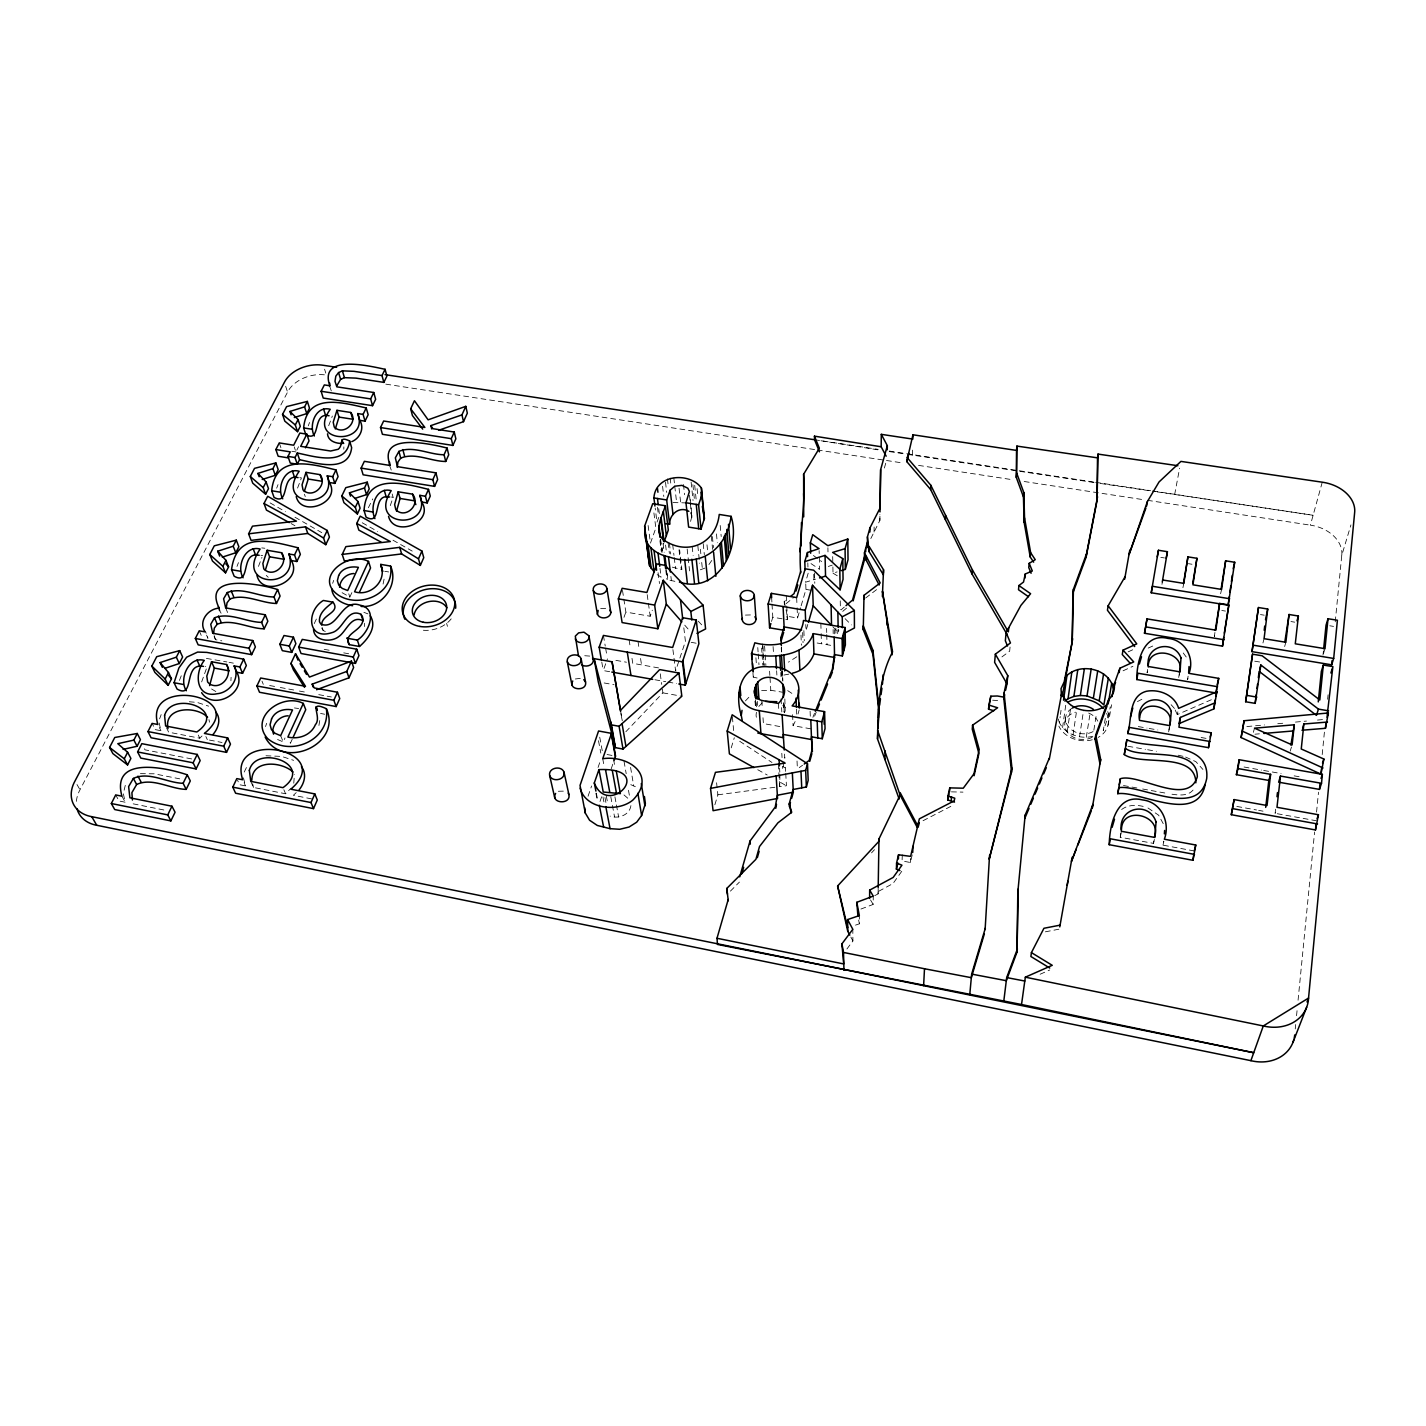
<?xml version="1.0" encoding="UTF-8"?>
<svg xmlns="http://www.w3.org/2000/svg" width="1426" height="1426" viewBox="0 0 1426 1426"><rect width="100%" height="100%" fill="white"/><g stroke="black" fill="none" stroke-linecap="round" stroke-linejoin="round"><path stroke-width="0.75" stroke-dasharray="5 3.75" d="M874.085 532.023L874.12 525.927M860.947 909.039L873.193 904.423L873.265 896.116M870.823 538.547L879.86 520.454L879.913 514.34M874.708 895.706L878.095 893.87L878.184 885.51M878.095 893.87L878.166 889.485M879.86 520.454L879.931 516.176M661.931 552.593L663.75 543.342M343.809 449.208L343.862 446.873M912.355 455.108L912.587 447.104M364.486 626.549L364.575 623.251M902.284 854.762L902.088 860.93L910.412 862.516L912.266 854.495M910.412 862.516L910.554 858.416M384.075 579.17L382.471 587.049M784.835 698.918L785.191 710.79L784.068 713.713M230.923 680.755L231.083 677.314M690.576 521.399L691.984 515.873L690.255 499.617M319.745 720.558L318.319 729.167M1010.054 647.065L1009.661 651.183L1001.302 657.386M1295.254 1028.948L1295.681 1024.528M1296.555 1015.686L1297.214 1009.038M1298.07 1000.196L1314.594 832.018M1316.554 812.107L1318.497 792.196M1322.205 754.568L1324.594 730.237M1327.642 699.257L1328.069 694.818M1335.235 621.807L1341.759 555.427L1350.939 524.911M1323.007 655.069L1323.453 650.809M1275.593 809.184L1275.129 813.337L1276.377 809.308M1092.851 736.297C1080.338 739.452 1065.4 734.479 1059.34 722.608L1060.195 716.476M1060.463 714.426L1061.033 710.326M756.422 712.305L756.208 713.891A10.588 8.699 -3.7 0 0 756.315 716.904L757.669 719.72M1062.584 727.581L1066.309 701.022M1064.919 722.483L1065.721 716.743M1214.934 632.467L1214.364 636.566L1215.362 632.306M1067.236 731.788L1071.069 705.264M837.579 633.607L838.167 629.65L841.055 632.734M1073.029 734.943L1076.969 708.437M1194.257 850.948L1162.992 845.155L1163.58 841.233M1188.108 676.174L1187.591 679.667L1188.518 675.461M1120.854 833.426L1120.248 837.24L1153.509 843.39L1154.454 837.098M1179.462 672.537L1178.607 678.152L1179.516 673.945M1079.518 736.814L1083.582 710.326M1168.91 729.969L1169.766 724.337M1086.291 737.278L1090.159 712.822M1093.849 730.165L1096.505 713.856M1147.663 669.436L1147.11 672.822L1148.34 666.512M1105.328 718.347L1103.243 730.611L1108.84 715.086L1110.248 706.868M1108.02 725.246L1111.567 704.747M785.744 773.409L786.439 785.744L779.683 786.635L779.951 774.158M784.104 761.965L782.749 769.541L782.571 766.279L787.633 769.612M1157.252 491.881L1174.668 494.465L1179.623 468.209M1161.958 584.339L1162.778 580.008M1120.248 837.24L1121.406 831.287M1182.92 587.69L1183.812 583.377M293.774 783.195L294.433 774.389M1168.625 731.859L1169.516 727.723M1211.351 699.738L1177.27 714.586L1178.179 710.415M1153.509 843.39L1154.383 839.433M1220.603 593.733L1221.601 589.419M1162.992 845.155L1163.901 841.197M630.916 805.619C629.722 815.012 618.331 819.184 610.15 816.118M201.654 681.913L207.109 666.744L205.38 666.423M1262.937 642.966L1264.078 638.688M1341.759 555.427A33.974 24.937 11.7 0 0 1310.387 525.16L1322.258 482.202M1253.365 732.304L1254.506 728.169M884.387 468.031L886.598 460.063M1284.648 646.531L1285.86 642.27M798.025 713.998L799.148 710.023M808.168 573.216L805.565 582.218L815.547 579.152M807.811 624.428L806.011 630.649L805.779 624.535M314.255 623.59L317.606 616.406M786.047 609.74L787.295 616.282L797.544 618.028L800.539 607.797M801.145 605.765L805.957 589.401L805.637 581.166M772.019 604.196L772.803 617.226L787.473 619.704L786.225 613.162M731.235 747.83L734.301 737.741M757.117 677.992A60.765 48.395 -3.4 0 1 753.267 677.1L753.534 676.227M714.872 804.745L717.884 794.817L716.565 782.553M771.519 621.451L772.803 617.226M1290.209 751.11L1291.475 746.992M1323.506 653.465L1324.986 648.67M244.238 772.036L247.607 765.12M390.278 505.606L393.13 497.317L392.168 493.984M600.007 801.501L601.968 795.815M611.166 768.953L613.269 762.803M368.371 507.763L372.756 498.904M623.839 599.098L625.854 612.075L650.203 616.246L652.324 610.185M588.047 796.243L591.612 785.976M598.047 767.473L600.899 759.256M332.65 583.323L333.684 580.4M265.521 726.547L266.68 723.303M623.982 617.333L625.854 612.075M650.47 543.11L655.853 528.03L653.857 512.558M609.668 671.699L603.269 670.559L607.458 658.865M658.741 517.388L656.994 522.255L655.194 508.066M125.292 785.352L123.313 793.551L125.238 802.232L119.053 800.984L115.702 794.942M159.587 718.864L161.174 714.604M308.266 425.857L309.549 422.47M328.675 425.714L332.347 416.036M297.571 488.066L301.439 477.906L299.799 477.657M276.662 488.173L278.034 484.626M258.48 566.389L261.938 557.406M237.001 566.425L238.445 562.646M179.426 680.434L181.833 674.302M812.891 717.331L814.513 713.321M814.62 716.137L816.242 712.109M292.205 739.328L290.405 743.285L289.139 740.183M277.553 739.488L283.204 741.894L285.022 737.955M342.097 592.681L349.833 597.048L352.507 591.255M810.77 728.829L793.106 725.656L795.958 719.88M296.804 450.188L298.551 446.712M76.398 801.359A35.65 27.023 -26.1 0 1 80.016 789.772L287.571 392.114A30.017 20.909 -14.4 0 1 326.376 375.091M708.918 564.553L713.428 558.101M901.749 871.322L893.033 883.532L878.113 891.589M745.388 700.932L750.896 695.157M846.919 948.985L852.908 940.946L852.819 929.306M871.536 852.873L874.495 849.682M625.854 731.734L662.894 692.858L662.02 686.512M250.744 781.359L253.489 787.455L285.592 793.765L290.672 788.525M730.415 891.125L739.417 882.088M166.379 727.545L168.678 732.198L199.765 738.187L204.881 733.142M1193.063 790.075C1187.537 796.671 1177.805 795.066 1170.318 793.979M296.216 792.624L293.382 795.298L315.11 799.576M841.073 609.882L844.352 607.066M842.748 611.38L847.65 607.173M796.813 656.762L788.453 662.145M784.389 605.052L784.211 601.612L787.491 598.956M786.029 603.715L794.229 597.066M865.635 598.029L878.523 588.118M762.215 702.822L757.723 707.635L757.259 701.307M799.273 767.616L802.571 765.245M1137.431 701.592L1145.149 697.546M1121.62 809.505C1128.661 804.157 1138.34 804.745 1146.379 807.276M1148.18 648.081L1155.31 644.873M923.05 820.716L953.923 804.763M1123.064 670.808L1132.921 666.298M1128.144 651.86L1134.009 649.187M1040.124 974.243L1049.696 970.019M700.326 569.812L705.656 567.815M558.332 791.252L565.605 791.091M745.442 615.087L752.34 614.891M575.338 678.99L580.649 678.313M855.493 925.135L859.379 923.816L859.343 915.581M600.667 608.492L607.476 608.296M828.31 566.443L832.249 565.124M832.891 566.942L833.016 573.163L837.115 571.897M788.81 674.141L782.607 675.3L782.856 681.165M1045.365 931.82L1059.375 929.11M761.644 690.647L770.806 690.291L782.518 692.216M140.425 773.641L154.186 773.801L179.676 778.828M717.884 794.817L777.473 786.92M584.731 655.728L589.99 656.103M265.985 755.762L281.706 756.422L293.631 760.343M1246.859 726.565L1264.523 724.943M1277.767 723.713L1284.38 723.107M1295.432 722.091L1306.466 721.075M1317.499 720.059L1324.112 719.453M1254.987 734.194L1259.39 733.82M673.001 502.558L685.478 502.879M992.639 700.202L1001.195 700.79M951.445 791.858L962.978 792.125M189.284 701.77L197.109 702.412L208.606 706.155M261.76 547.923L264.844 548.244M206.378 658.402L226.877 661.949M294.433 707.956L298.622 708.49M1094.081 482.523L906.116 454.145M1100.605 483.485L1155.078 491.56M814.549 439.743L878.238 449.386M889.218 451.044L904.601 453.379M906.793 453.718L1093.475 482.006M1095.685 482.345L1150.586 490.669M1152.778 490.99L1313.114 515.285L1174.668 494.465M889.45 451.596L904.031 453.825M385.804 384.147L815.084 449.618M817.276 449.956L903.139 463.04M918.54 465.393L1013.209 479.831M1024.207 481.507L1145.292 499.973M1147.484 500.312L1310.387 525.16M1160.817 557.37L1164.382 557.94M1188.393 563.68L1191.976 564.25M821.002 440.759L878.986 449.992M291.813 451.258L295.913 451.917M1260.495 614.588L1264.185 615.176M1329.781 625.782L1333.524 626.388M1290.976 621.558L1294.683 622.164M1221.797 610.488L1225.469 611.077M391.455 497.05L393.13 497.317M1254.702 661.183L1260.424 662.127M805.957 589.401L812.196 590.453M672.288 567.138L681.895 569.634L679.632 549.919M667.065 573.252L667.885 579.794L675.407 581.452M817.134 643.001L833.444 645.8M384.753 571.291L388.656 571.951M260.958 555.32L262.634 555.605M691.2 642.342L698.883 643.679M1138.322 726.583L1146.985 728.08M1149.142 728.454L1157.805 729.969M1201.12 737.509L1207.555 738.632M1127.913 746.261L1145.452 749.363M1147.645 749.737L1156.415 751.288M1244.042 767.01L1250.584 768.168M1252.759 768.561L1261.475 770.093M1263.668 770.468L1281.101 773.552M1294.166 775.851L1300.708 777.01M615.889 660.363L626.442 662.217M658.58 667.903L632.77 663.34L631.771 656.94M654.89 679.739L665.764 681.681M667.938 682.056L676.637 683.607M662.894 692.858L681.842 696.245M604.178 682.965L614.036 684.73M1123.492 785.548L1129.873 786.706M1131.994 787.081L1140.515 788.614M1142.636 789.006L1166.058 793.212M1236.823 806.439L1256.484 809.968M1258.659 810.36L1263.026 811.162M1277.304 813.729L1316.376 820.77M779.772 726.529L763.409 723.57L762.963 717.278M324.201 649.329L330.707 650.506M343.737 652.858L350.243 654.035M214.114 636.477L215.486 639.668L221.796 640.827M229.033 662.341L233.365 663.143M269.657 685.532L278.159 687.1M280.28 687.492L286.662 688.687M288.783 689.079L297.285 690.647M299.407 691.057L305.77 692.234M318.764 694.64L325.057 695.817M327.16 696.209L331.349 696.975M607.066 754.514L615.569 756.101M320.565 713.463L324.647 714.23M159.177 723L160.942 730.718L155.22 729.613L152.119 723.41M209.426 740.058L222.046 742.483M191.672 758.935L144.989 749.826L143.402 746.743M243.454 777.847L245.504 785.886L239.604 784.728L237.5 780.147M133.188 803.836L166.699 810.556M1178.108 755.21L1183.954 756.511M1185.594 757.063L1195.826 761.627L1202.92 769.434M215.861 691.557L210.46 688.295M363.897 612.342L367.944 613.875M630.791 784.656L635.978 786.974M321.777 628.242L323.239 630.595L326.251 631.843M1147.966 807.972L1158.643 815.209L1163.794 824.709M787.687 690.612L794.318 694.997M291.154 523.609L294.95 525.695M757.759 769.719L767.206 774.995M780.45 782.393L786.439 785.744M362.24 522.754L377.623 531.488M393.006 540.204L412.221 551.113M270.102 502.897L285.414 511.702M294.986 517.228L321.777 532.664M833.016 573.163L838.042 576.247M657.19 574.625L661.129 577.191L660.006 568.457M739.684 741.27L771.983 762.482M623.982 794.942L629.276 799.505M811.002 563.609L819.647 569.366L819.13 550.703M813.408 555.48L821.697 561.577M266.27 575.409L268.231 577.298M845.119 618.688L851.34 624.891M698.259 621.183L702.661 625.854M832.855 626.78L838.221 632.52L838.167 629.65M1171.12 704.711L1174.489 708.49M684.747 625.176L689.115 630.185M1183.241 653.001L1186.236 657.012M690.416 512.647L691.984 515.873M784.229 712.697L783.801 703.909L785.316 707.759M782.785 705.478L783.997 707.243L783.801 703.909M870.52 899.949L873.193 904.423M76.986 784.532L80.016 789.772M219.586 610.524L221.101 613.233M121.923 796.189L125.238 802.232M850.859 937.078L852.908 940.946M159.391 727.616L160.942 730.718M198.303 735.085L199.765 738.187M205.861 736.547L207.323 739.648M1175.184 710.005L1177.27 714.586M244.113 782.838L245.504 785.886M199.23 630.827L201.333 635.622M206.538 635.105L207.929 638.295L205.487 631.379M283.845 789.701L285.592 793.765M225.664 607.904L227.679 612.734M280.637 735.691L283.204 741.894M261.992 681.182L263.293 684.337M304.38 494.216L305.271 496.551M389.548 465.375L391.401 470.473M322.08 627.387L323.239 630.595M329.656 386.196L331.313 390.956M279.282 442.916L280.993 447.942M294.237 446.891L295.36 450.242M348.746 593.804L349.833 597.048M285.646 386.286L287.571 392.114M214.185 635.604L215.486 639.668M1107.735 711.592L1108.84 715.086M324.593 369.209L325.788 373.131M1058.27 718.989L1059.34 722.608M446.623 623.394L447.443 626.335M252.652 783.801L253.489 787.455M784.211 601.612L785.601 607.708M208.962 719.613L209.497 722.198M596.318 793.123L597.922 801.216M595.89 793.195L597.494 801.305M602.948 796.938L604.125 802.998M604.963 797.526L606.121 803.587M858.648 920.02L859.379 923.816M606.3 795.922L607.85 803.997M599.722 737.189L602.432 751.662M610.791 796.778L614.57 816.955M602.717 758.721L604.268 766.903M598.492 740.7L600.827 753.088M614.927 796.849L616.032 802.909M616.406 804.924L618.634 817.045M613.59 759.452L615.069 767.634M601.772 662.056L603.269 670.559M620.952 713.57L622.092 720.148M603.412 635.426L605.248 646.067M605.622 648.206L607.084 656.726M624.053 761.395L626.192 773.676M628.492 790.271L629.9 798.4M630.577 767.402L633.697 785.797M620.506 710.38L622.271 720.79M622.502 590.453L623.501 596.941M629.116 639.9L630.435 648.42M638.01 641.45L639.294 649.971M640.559 658.491L641.522 664.89M647.19 594.642L648.099 601.13M648.402 603.287L650.203 616.246M660.256 673.821L661.717 684.391M648.117 525.499L650.167 540.9M658.063 572.682L659.489 583.573M660.577 539.099L662.127 550.703M660.256 539.402L661.646 550.4M659.917 540.668L661.308 551.63M672.912 649.614L675.621 670.915L685.425 641.344L683.642 626.299M658.723 508.619L659.489 514.715M663.054 543.502L664.159 552.272M666.441 570.453L667.528 579.152M665.728 569.687L666.976 579.437M657.457 507.246L658.473 515.374M670.88 576.407L671.432 580.774M665.568 545.035L666.388 551.595M662.573 486.337L663.803 496.515M669.364 543.056L670.701 554.001M668.063 542.486L669.4 553.448M665.514 482.255L666.726 492.433M672.68 544.482L673.981 555.427M674.248 557.619L675.55 568.564M667.439 478.833L668.384 486.979M670.167 478.102L670.88 484.216M679.026 549.812L681.307 569.527M673.821 477.906L674.516 484.038M674.748 486.07L676.601 502.38M679.061 488.227L680.648 502.487M687.154 549.01L687.885 555.57M688.134 557.762L689.578 570.899M683.482 484.519L684.587 494.715M692.198 546.746L693.143 555.498M689.507 495.268L691.877 517.62M700.38 549.313L700.826 553.698M701.717 562.468L702.394 569.045M692.893 484.697L694.569 501.007M691.129 482.131L693.036 500.473M697.831 545.712L699.649 563.252M694.712 485.321L696.369 501.631M703.232 543.698L704.337 554.661M697.082 488.619L697.902 496.765M706.993 544.803L707.635 551.399M712.43 536.622L713.463 547.62M711.342 536.123L712.59 549.313M716.476 533.912L717.296 542.736M732.376 716.868L733.73 731.485M720.219 525.499L721.2 536.55M756.101 702.537L756.422 706.761M755.477 699.649L756.119 708.08M755.263 701.253L755.566 705.478M752.946 672.84L753.267 677.1M755.031 701.164L755.352 705.389M755.923 657.76L756.386 664.159M761.787 700.469L762.233 706.779M757.776 647.564L758.079 651.842M758.222 653.981L758.971 664.659M762.946 646.121L764.229 665.372M762.411 643.964L763.855 665.336M761.627 648.099L761.93 652.359M762.072 654.498L762.803 665.193M784.514 754.104L784.799 758.186L784.603 754.924M764.603 646.192L765.887 665.443M769.594 671.183L769.862 675.425M770.004 677.546L770.806 690.291M773.088 646.566L773.48 652.983M779.576 767.99L779.826 772.108M778.293 764.051L779.683 786.635M781.805 753.302L782.054 757.634M776.635 670.773L776.885 675.033M778.418 703.446L778.899 711.841M771.644 597.69L771.894 602.022M781.038 698.865L781.822 711.966M783.462 702.679L783.943 711.503M781.323 670.986L781.68 677.368M780.771 672.519L781.02 676.78M785.405 767.241L785.637 771.359M781.234 647.85L781.466 651.878M782.375 671.272L782.785 678.651M782.072 669.097L782.696 680.22M792.553 714.676L793.106 725.656M786.279 595.836L786.689 604.018M786.778 606.068L787.473 619.704M797.027 761.003L797.33 767.259M796.492 709.15L796.795 715.763M796.653 597.583L797.009 605.765M797.098 607.797L797.544 618.028M781.448 646.851L781.698 652.876M800.984 635.105L801.394 645.247M803.872 630.649L804.282 640.809M802.642 632.52L803.052 642.663M810.111 711.2L810.342 717.563M807.811 562.86L807.954 567.013M814.46 573.02L814.781 583.305M813.747 574.304L814.014 582.557M820.859 623.429L821.091 631.558M821.144 633.59L821.429 643.75M826.599 628.456L826.706 632.52M826.759 634.534L827.009 644.695M827.9 547.78L827.989 551.915M834.62 629.811L834.691 633.875M832.695 556.586L832.855 564.874M833.123 629.561L833.194 633.625M835.868 628.153L835.992 634.695M840.253 600.863L840.395 609.651M1092.156 737.295A17.255 13.921 9.1 0 1 1066.898 731.502A17.255 13.921 9.1 0 1 1075.578 712.18M1088.662 713.053A17.255 13.921 9.1 0 1 1097.824 721.182M1093.082 731.591A17.308 13.939 9 0 1 1068.93 727.385A17.308 13.939 9 0 1 1072.512 707.973M1106.594 713.356A25.775 20.766 9 0 1 1098.163 737.42M1092.28 739.773A25.775 20.766 9 0 1 1058.858 726.101M451.204 618.866A26.595 20.41 -14.7 0 1 420.67 629.918"/><path stroke-width="1.5" d="M886.152 456.177L881.161 446.766L814.442 436.16L819.362 448.245L803.622 474.252C806.029 507.478 797.99 539.705 800.735 572.824M803.711 516.854L803.622 474.252M864.013 599.259L864.013 595.319L880.181 582.931L864.459 552.825L867.418 542.094L869.094 551.63L883.46 574.91M864.459 552.825L864.459 559.758L853.14 600.899M865.707 551.773L865.707 548.297M866.348 560.418L866.348 556.443M867.418 547.317L867.436 536.907L869.913 527.976L879.985 508.226L880.644 469.635L887.328 445.661L881.304 434.342L912.818 439.101L912.943 434.787L1016.524 450.42L1016.275 477.353L1023.44 496.925L1024.118 522.201L1030.214 556.96L1033.654 562.165M209.604 685.585L214.328 668.081L211.529 661.735L226.538 664.498L228.588 669.257M799.523 707.759L799.166 703.196M869.094 551.63L867.436 536.907M869.896 532.023L870.074 527.994M869.61 898.451L869.664 890.127L893.175 877.436L901.945 865.19L896.58 863.051L898.523 854.798L910.626 856.366L919.36 818.845L954.19 800.859L954.778 798.203L947.951 796.029L949.787 787.883L963.263 788.204L973.958 773.819L979.234 749.541L972.568 725.192L997.612 707.759L988.878 705.104L990.82 696.209L997.38 695.995L1003.672 697.1L1011.533 772.108L989.181 859.201L1011.961 768.151L1004.064 693.036L1007.772 675.639L995.348 654.16L1010.464 642.948L1006.114 632.52L1020.891 605.408L1030.606 593.697L1018.913 585.551L1023.529 582.04L1025.241 574.018L1032.317 570.97L1029.198 563.341L1035.24 559.669L1030.659 552.735L1024.545 517.923L1023.85 492.647L1016.667 473.058L1016.916 446.088L1097.503 457.853L1097.04 500.526L1086.059 557.37L1072.958 592.86L1072.192 642.324L1064.188 681.878L1061.051 688.615L1061.425 695.87L1061.907 692.359C1067.04 710.95 1093.974 716.512 1107.752 704.052L1108.84 699.453A26.399 21.016 8.5 0 0 1114.205 684.141L1119.891 668.224L1133.723 661.914L1123.028 650.131L1136.772 643.892L1108.145 605.783L1125.061 576.71M872.944 654.302L872.979 650.416L863.265 625.818L863.265 629.722L872.944 654.302L879.004 713.267L877.953 728.312M226.253 608.011L227.055 602.788L229.942 599.009C244.826 593.234 261.261 603.269 276.484 603.465L280.084 596.05L277.642 589.562C264.006 584.999 201.333 571.452 219.141 608.136C208 608.706 197.947 621.54 205.148 631.896L199.23 630.827L195.326 638.474L198.161 644.855L251.636 654.641L255.379 646.923L252.776 640.541L212.741 633.269L210.745 624.267L214.506 617.797C229.568 611.914 246.235 622.164 261.635 622.396L264.166 628.813C248.837 628.599 232.242 618.367 217.251 624.214L214.328 628.082L213.526 633.572M899.164 799.059L877.507 738.935C878.166 709.435 878.541 678.598 892.569 651.896L882.427 591.327L892.123 654.819M880.644 469.635L880.002 511.898M878.416 717.706L878.505 708.954M881.161 446.766L881.304 434.342M879.004 713.267L879.111 704.515M1097.04 500.526L1098.02 454.092L1177.876 465.714M877.578 730.255L900.091 795.066L878.969 838.951L878.951 841.287L837.615 885.974L847.757 931.267L849.825 935.135M883.496 573.199L883.532 569.758L869.111 546.443M969.769 994.546L971.659 974.101L1006.31 980.696L1017.023 952.069L1017.808 892.302L1025.151 815.137L1049.286 758.24M1017.023 952.069L1018.2 889.04L1017.808 892.302M389.548 465.375L389.601 462.149M883.14 674.783L882.498 684.017M887.257 449.796L887.328 445.661M878.202 887.293L878.969 838.951M884.922 759.505L885.047 750.878M887.15 625.123L887.239 620.025M1072.192 642.324L1073.439 589.223L1086.576 553.698L1097.557 496.801M648.723 560.347L644.641 526.105L652.716 503.735L665.372 505.749C662.217 516.283 654.142 529.099 662.52 539.117C686.459 556.728 716.012 544.34 719.239 514.447L731.11 516.355C741.217 548.244 717.492 594.589 679.4 582.111M801.145 545.908L801.465 522.504M863.265 629.722L864.013 595.319M1179.462 672.537C1186.503 652.52 1148.732 644.106 1148.233 666.031M1006.863 634.107L972.069 574.036L930.625 489.528L906.758 461.578L912.943 434.787M899.966 870.609L896.419 869.183L896.58 863.051M898.416 858.915L898.523 854.798M1169.766 724.337C1175.701 706.013 1140.23 697.564 1139.713 718.151M1154.454 837.098C1162.76 815.209 1121.745 804.995 1121.478 829.629M1195.844 782.838C1195.523 751.11 1140.461 766.19 1124.276 754.55L1126.879 739.72C1147.36 750.094 1210.424 738.044 1206.717 778.418C1198.696 819.13 1140.675 784.318 1118.875 787.651L1117.752 793.694C1139.445 790.414 1197.216 825.084 1205.184 784.514M329.656 386.196L329.762 383.166M912.729 852.498L912.979 846.295M930.625 489.528L930.804 485.232L906.883 457.283M877.507 738.935L877.685 734.693M900.145 792.642L918.255 826.759L918.415 822.891M882.373 596.46L883.532 569.758M945.367 519.581L945.581 515.321M923.62 985.669L924.494 968.753L843.515 952.443L841.91 943.869L852.819 929.306L847.614 919.574L859.343 915.581L856.812 902.301L873.265 896.116L869.664 890.127M985.116 929.538L989.555 855.386M954.511 802.107L947.702 799.933L947.951 796.029M1188.642 672.662L1189.017 666.566M949.538 791.804L949.787 787.883M251.832 780.165C252.117 759.131 281.671 761.502 292.954 771.929M951.213 800.574L951.463 796.671M742.251 720.54L741.253 715.46L742.037 710.344M1164.382 833.889L1164.614 830.467M741.253 715.46C734.301 693.018 740.754 663.553 769.327 666.922C791.733 664.872 808.934 686.441 792.125 705.888L824.585 711.663L825.048 728.633L822.285 738.739L811.43 736.779L812.321 748.953L809.148 760.486L804.211 764.051M972.069 574.036L972.354 569.847L930.804 485.232M972.568 725.192L972.265 729.203L978.896 753.516L974.083 775.744M594.303 782.981C608.242 818.613 657.422 766.938 598.938 769.63L594.303 782.981L595.908 791.091M993.744 710.736L988.539 709.15L988.878 705.104M990.82 696.209L988.539 709.15M995.348 654.16L994.617 662.359L1006.97 683.803L1005.597 690.309M1016.524 450.42L1016.916 446.088M1016.275 477.353L1016.667 473.058M1006.114 632.52L1005.348 640.773L1007.505 645.978M1008.735 627.707L1008.342 631.843L972.354 569.847M1003.672 697.1L1004.064 693.036M1023.44 496.925L1023.85 492.647M1006.97 683.803L1007.772 675.639M1270.619 774.318L1268.819 780.432L1236.378 774.692L1238.053 768.578L1270.619 774.318L1267.037 805.512L1234.114 799.594L1231.298 814.709L1315.485 829.95L1316.02 824.442M1236.378 774.692L1239.176 759.719L1322.383 774.354L1321.51 783.302L1280.477 776.065L1278.623 782.179L1319.46 789.398L1319.977 784.05M1301.956 730.237L1325.449 728.294L1328.355 712.982L1244.114 720.736L1241.101 737.563L1320.957 774.14L1321.474 768.774M1325.449 728.294L1325.966 722.875M1331.652 664.819L1333.684 658.438L1337.41 620.239L1328.016 618.741L1324.986 648.67L1295.271 643.803L1298.391 616.014L1289.051 614.499L1285.86 642.27L1264.078 638.688L1267.732 609.027L1258.463 607.529L1252.01 651.646L1331.652 664.819L1332.08 660.577M1315.485 829.95L1318.444 814.745L1276.983 807.294L1280.477 776.065M1320.957 774.14L1323.881 759.042L1301.243 748.989L1303.881 723.998L1327.481 722.055M1327.214 714.996L1332.882 666.619L1323.328 665.051L1321.349 671.396L1318.266 701.913M1024.118 522.201L1024.545 517.923M1018.913 585.551L1018.503 589.74L1028.485 596.71M1323.667 648.67L1326.037 625.176L1328.016 618.741M1323.328 665.051L1319.816 699.988L1262.135 655.764L1252.545 654.178L1245.647 701.752L1255.165 703.375L1260.834 664.997L1318.444 709.114L1328.569 710.825M1024.813 578.225L1025.241 574.018M1029.198 563.341L1028.752 567.548L1031.087 573.27M1030.214 556.96L1030.659 552.735M1011.533 772.108L1011.961 768.151M1290.869 745.085L1294.309 724.8L1254.506 728.169L1292.116 744.925L1294.309 724.8M1276.983 796.706L1277.464 792.553M1265.7 807.401L1268.819 780.432M1284.79 642.27L1289.051 614.499M1025.151 815.137L1024.741 818.488L1029.055 808.346M1003.797 1001.105L1006.685 977.576L1017.433 948.914M1255.165 703.375L1256.217 694.836M1257.019 688.437L1257.536 684.159M1258.338 677.76L1259.122 671.343L1316.448 715.371L1318.444 709.114M1264.202 630.292L1264.719 626.05M1265.504 619.704L1267.732 609.027M1231.298 814.709L1234.114 799.594M1238.053 768.578L1239.176 759.719M1241.101 737.563L1244.114 720.736M1245.647 701.752L1252.545 654.178M1252.01 651.646L1258.463 607.529M755.994 619.24C755.513 626.174 743.178 626.406 742.197 619.633L740.29 595.801C740.843 588.831 753.249 588.582 754.318 595.391L755.994 619.24L754.942 616.692M665.96 523.698L669.596 524.287L666.673 499.956L670.167 490.188L674.801 486.177L681.949 485.375L687.831 488.227L689.4 491.471L685.977 502.754L688.615 527.085L701.022 529.099L704.408 518.44L701.414 488.084C689.97 471.756 655.425 474.02 653.91 497.924L654.926 506.034M754.318 595.391C753.801 602.378 741.342 602.645 740.29 595.801M701.022 529.099L698.58 504.768L701.859 495.214L701.414 488.084M742.197 619.633L742.376 618.296M879.628 705.228L880.484 698.865M881.054 694.622L881.928 688.259M1072.958 592.86L1073.439 589.223M1062.174 696.654L1072.691 638.759M1063.529 700.166L1066.951 675.443C1081.158 662.502 1109.054 668.776 1113.421 688.366L1115.56 682.466M336.625 367.302L323.399 365.306A30.178 20.944 -14.3 0 0 284.362 382.382L74.972 781.038A35.882 27.094 -25.9 0 0 91.745 816.67L1253.721 1052.727L1021.533 1004.51L1025.33 977.184L1052.245 965.313L1031.426 952.621L1043.939 928.273L1060.017 925.171M1097.503 457.853L1098.02 454.092M1192.974 860.288L1195.772 845.012L1164.365 839.219C1170.568 822.428 1161.227 801.929 1142.476 799.915C1116.148 793.266 1109.535 825.601 1109.232 844.709L1192.974 860.288L1193.74 854.673M1215.38 702.661L1180.389 717.421L1178.999 723.642L1213.847 708.918L1216.895 691.699L1178.642 708.348C1174.65 695.068 1159.231 688.811 1146.379 691.289C1128.251 696.12 1131.905 719.702 1127.77 733.534L1208.499 747.67L1209.408 741.181M1213.847 708.918L1215.059 700.166M1216.039 693L1218.731 678.366L1188.999 673.357C1194.935 657.76 1184.935 639.811 1167.983 638.42C1143.652 632.288 1136.665 661.414 1136.772 679.542L1216.039 693L1216.628 688.829M1222.51 646.156L1228.838 604.927L1219.622 603.43L1215.861 630.167L1147.021 618.884L1144.49 633.269L1222.51 646.156L1223.704 637.458M1224.31 633.108L1228.838 604.927M1162.261 582.147L1167.413 551.684L1158.447 550.276L1151.245 592.77L1228.16 605.177L1229.337 596.621M1229.925 592.343L1230.816 585.908M1231.404 581.63L1232.296 575.213M1208.499 747.67L1211.227 732.821L1178.928 727.207L1180.389 717.421M1228.16 605.177L1234.702 562.254L1225.629 560.828L1221.048 589.312M1086.059 557.37L1086.576 553.698M1031.426 952.621L1030.891 956.507L1049.732 968.022M1064.848 701.075L1068.056 698.74L1071.853 671.913M1215.237 630.417L1219.622 603.43M1225.629 560.828L1221.601 589.419L1192.92 584.82L1196.949 558.297L1187.929 556.871L1183.437 583.751M754.461 690.737C757.901 664.587 800.111 680.808 778.418 703.446L761.787 700.469A12.264 9.982 -3.7 0 1 758.454 698.918L754.586 693.749A10.766 8.77 -3.8 0 1 754.461 690.737L754.782 694.943M1068.056 698.74L1073.885 696.441L1077.789 669.596M832.731 669.917L834.567 657.439L834.174 637.208M1073.885 696.441L1080.355 695.478L1084.384 668.616M1192.778 583.163L1196.949 558.297M1108.358 678.134L1103.884 704.925L1099.196 700.808L1087.022 695.906L1091.175 669.044M1187.929 556.871L1183.812 583.377L1162.778 580.008M1093.439 697.724L1097.717 670.88M1108.145 605.783L1107.432 610.239L1134.668 646.566M1067.201 885.296L1067.842 881.268M1108.483 699.72L1095.756 734.836L1100.694 759.612L1092.156 808.613L1092.869 804.442L1071.479 861.34L1076.256 849.165M1099.196 700.808L1103.581 673.963M1100.694 759.612L1099.963 763.837L1095.061 739.114L1095.756 734.836M1307.018 1001.979L1308.551 998.057L1354.629 512.718A34.901 25.187 11.2 0 0 1322.258 482.202L1180.924 461.4L1159.035 481.97L1147.431 501.489L1129.053 554.5L1145.898 508.084M1117.752 793.694L1120.373 778.721C1138.643 772.749 1187.894 807.455 1197.323 776.76C1196.949 744.907 1141.673 760.111 1125.417 748.418L1124.276 754.55M1108.234 703.66L1111.727 683.072M1112.013 696.601L1114.169 684.017M1146.629 506.07L1147.431 501.489M1119.125 672.609L1119.891 668.224M1123.028 650.131L1122.262 654.534L1130.265 663.357M1124.668 579.152L1129.802 549.973M775.797 808.275L776.51 804.353M1059.768 926.918L1072.138 857.258M610.863 612.61C610.114 618.777 599.865 619.829 597.423 614.303L593.305 590.56C591.772 582.913 606.157 581.309 606.941 588.849L610.863 612.61L609.954 610.078M389.708 497.032C371.152 492.861 383.041 526.497 366.072 517.157L364.04 510.526C366.518 472.594 403.13 483.254 428.513 489.35L430.278 496.034L427.194 502.915L421.668 502.005L419.868 495.339L425.429 496.248L427.194 502.915M606.941 588.849C606.139 595.07 595.801 596.121 593.305 590.56M613.982 760.753L615.569 756.101L611.522 733.374L598.563 730.985L580.025 785.441L585.302 813.052L589.598 820.271L597.298 825.458L610.061 828.666L619.722 829.29L629.062 827.027L636.709 822.196L641.611 815.529L645.372 803.533L644.427 796.474M1157.235 556.817L1158.447 550.276M1151.245 592.77L1152.44 586.3L1229.693 598.724M1145.827 625.301L1147.021 618.884M1144.49 633.269L1145.684 626.87L1224.043 639.757M1136.772 679.542L1137.948 673.232L1217.572 686.708M580.097 788.15C585.587 809.13 617.779 812.713 632.912 800.022C657.154 775.245 628.438 754.817 602.717 758.721L611.522 733.374M1127.77 733.534L1128.929 727.349L1210.032 741.502M1125.72 745.887L1126.879 739.72M1119.232 784.781L1120.373 778.721M1109.232 844.709L1110.355 838.791L1194.489 854.388M1049.233 759.559L1061.907 692.359M1166.165 558.226L1167.413 551.684M306.84 434.164L300.672 446.338L330.6 451.026L338.229 449.261C344.147 444.377 337.855 435.393 349.637 440.973C346.589 467.033 313.257 456.213 297.303 453.005L295.022 457.532L297.268 464.216L290.262 463.076L287.981 456.391L290.28 451.882L275.86 449.546L279.282 442.916L293.667 445.215L299.852 433.058L306.84 434.164L309.032 440.884L305.521 447.835M1003.744 698.972L1004.67 694.64M329.067 415.768C311.492 411.704 321.83 443.379 305.824 434.645L303.631 427.925C307.036 392.239 342.08 402.542 366.215 407.961L368.158 414.716L365.038 421.151L359.726 420.331L357.748 413.576L363.077 414.396L365.038 421.151M298.087 477.621C279.959 473.468 290.53 506.408 274.059 497.407L271.689 490.758C275.361 453.949 310.636 463.646 335.983 469.938L338.087 476.623L334.807 483.378L329.388 482.487L327.249 475.821L332.686 476.694L334.807 483.378M947.702 799.933L949.074 793.836M396.535 511.185L400.064 498.458L398.175 491.792L412.595 494.145C421.151 504.822 405.305 519.474 395.804 509.688L394.628 504.519L398.175 491.792M259.193 555.284C239.621 551.042 251.618 586.086 234.167 576.211L231.547 569.705C236.591 530.828 269.781 540.917 298.016 547.78L300.351 554.34L296.858 561.505L291.314 560.543L288.943 554.001L294.522 554.946L296.858 561.505M918.255 826.759L919.2 822.713M1233.169 568.796L1234.702 562.254M896.419 869.183L897.881 863.015M203.544 666.388C182.617 662.288 195.433 699.738 177.056 689.025L174.079 682.733L178.892 667.974L186.663 657.19L197.608 652.074L206.788 652.395L243.686 659.168L246.341 665.532L242.563 673.304L236.805 672.234L234.114 665.889L239.889 666.958L242.563 673.304M1217.198 684.676L1218.731 678.366M339.566 587.28C340.119 579.794 346.429 573.698 353.969 573.519M1215.861 695.888L1216.895 691.699M1210.211 736.957L1211.227 732.821M1130.533 717.011L1132.797 707.973M1194.257 850.948L1195.772 845.012M335.306 428.959L338.996 417.087L336.946 410.314L350.778 412.488C358.639 422.809 343.096 436.035 334.237 427.034L333.221 422.221L336.946 410.314M304.291 491.507L308.23 479.029L306.002 472.345L320.119 474.662C328.016 485.303 312.223 499.403 303.007 489.902L302.045 484.858L306.002 472.345M1259.693 669.24L1260.834 664.997M265.361 570.043L269.603 556.8L267.143 550.258L281.635 552.735L284.024 559.295L269.603 556.8M906.758 461.578L908.968 453.415M822.285 738.739L821.786 721.841L824.585 711.663M791.216 812.856L789.184 803.908L793.195 789.469L806.367 786.974L808.168 780.396L807.508 763.766L732.198 714.783L727.207 731.039L729.399 753.873L753.98 767.598M815.333 711.307L832.374 669.15L834.513 654.587L842.374 655.942L845.368 644.98L845.172 627.547L803.48 620.488C801.073 644.053 773.498 648.01 754.835 642.787L751.502 653.661L752.785 670.719M806.367 786.974L805.672 770.379L807.508 763.766M842.374 655.942L842.124 638.563L845.172 627.547M809.772 761.324L811.893 753.641M789.327 806.635L790.467 802.499M791.626 798.382L793.337 792.196L792.339 772.91M841.215 570.65L845.315 569.402L848.024 559.812L847.81 539.028L827.864 545.695L812.749 534.679L810.325 542.86L810.663 553.235M805.102 569.83L804.799 561.577L825.048 555.409L825.547 576.104L840.11 589.829L843.051 579.33L842.784 558.635L832.624 552.432L845.083 548.654L847.81 539.028M840.11 589.829L839.807 569.206L842.784 558.635M757.331 857.686L759.149 851.304M1297 620.845L1298.391 616.014M739.72 876.865L750.058 840.966L775.245 807.027L777.366 795.245L793.337 792.196M741.841 873.657L743.659 867.329M1021.533 1004.51L717.492 944.44L716.993 938.272L728.223 899.485M808.399 622.36L813.212 605.765L812.535 585.248L842.249 616.781L842.409 627.707M1112.137 827.33L1114.49 819.237M804.799 561.577L807.455 552.522L819.077 548.636L810.325 542.86M805.619 620.47L805.227 610.275L812.535 585.248M781.341 645.479L781.002 637.44L784.122 626.923L801.626 629.918M800.663 571.47L794.068 593.626L790.788 596.282M783.676 632.431L781.181 640.827L781.002 637.44M796.011 591.024L797.811 584.981M971.659 974.101L985.366 928.059M984.368 933.834L971.32 977.683L924.494 968.753M1139.356 664.035L1141.513 656.798M783.07 606.549L784.3 630.328L769.594 627.814L770.878 623.572M776.136 775.958L777.562 798.453L713.071 810.699L710.54 788.382L715.46 772.339L785.173 763.142L727.207 731.039M769.594 627.814L768.115 604.018L771.377 593.359L796.653 597.583L805.191 568.796L813.622 570.186L854.334 610.453L854.441 627.975L844.192 633.376M1302.598 728.151L1303.881 723.998M1330.868 672.983L1332.205 668.741M337.035 385.412L340.6 379.369L344.415 377.658L355.947 378.122L383.861 382.382L386.909 376.108L385.073 369.298C372.649 366.767 318.248 352.81 329.816 385.769L324.344 384.913L321.117 391.277L323.221 398.05L372.543 405.679L375.644 399.298L373.755 392.506L336.821 386.838L335.003 381.277L335.805 376.179L338.586 372.578L342.418 370.849L353.987 371.33L382.008 375.573L383.861 382.382M321.706 625.105C321.189 614.41 341.117 612.823 333.007 602.164L323.346 600.471C306.037 610.809 307.196 640.773 331.759 632.698C343.559 629.882 346.768 607.547 361.01 614.321L362.471 616.781C366.304 630.47 341.598 632.841 349.21 644.641L359.477 646.495C367.712 639.418 377.551 626.674 370.19 615.8M1327 717.153L1328.355 712.982M678.812 683.999L685.318 685.157L698.883 643.679L696.28 620.043L682.626 617.708L672.644 647.493L603.412 635.426L599.152 647.19L601.398 659.935M685.318 685.157L682.484 661.842L696.28 620.043M644.766 531.827C643.714 545.481 656.459 554.482 668.473 556.764C700.986 568.225 726.404 549.206 731.11 516.355M1322.508 763.142L1323.881 759.042M1321.011 778.418L1322.383 774.354M1319.46 789.398L1321.51 783.302M696.957 633.411L705.585 628.955L703.125 605.23L665.176 565.338L656.923 563.965L646.887 592.485L622.164 588.296L618.349 598.867L622.11 622.574L657.867 628.759L666.316 604.125L663.268 580.257L690.826 611.504L691.806 620.114M1317.071 818.756L1318.444 814.745M657.867 628.759L654.641 605.07L663.268 580.257M669.596 524.287C669.293 514.18 679.81 505.731 688.847 511.346M661.129 517.656L664.142 541.88L668.313 530.062L665.372 505.749M77.04 808.827A35.65 27.023 -26.1 0 0 96.754 825.28L1250.887 1060.659L1263.293 1025.954A40.605 33.903 23.3 0 0 1308.551 998.057L1263.293 1025.954L1025.33 977.184M1095.061 739.114L1107.004 706.102M267.143 550.258L262.865 563.52L263.792 568.903C273.435 579.027 289.567 563.805 281.635 552.735M211.529 661.735L206.788 676.138L207.626 681.985L209.622 684.052C221.369 690.665 233.24 675.14 226.538 664.498M1292.919 1042.459L1306.626 1007.326M1077.842 845.119L1091.353 810.628M817.045 710.112L819.469 704.087M821.091 700.077L827.561 684.034M830.003 678.01L832.428 672.002M1030.766 804.282L1033.351 798.203M1035.062 794.139L1037.647 788.061M1039.376 783.997L1041.943 777.901M1043.672 773.855L1046.256 767.758M313.506 808.631L317.285 800.004L314.825 793.925L290.797 789.202C337.641 749.096 226.003 728.775 242.723 779.772L236.805 778.614L232.794 787.152L235.611 793.23L313.506 808.631L311.011 802.553L314.825 793.925M356.732 523.485L390.314 541.559L345.876 546.621L342.204 554.411L344.361 560.971L401.633 553.93L420.349 565.409L423.754 557.655L421.918 551.06L360.208 516.141L356.732 523.485L358.817 530.098L381.099 542.13M420.349 565.409L418.495 558.832L421.918 551.06M842.124 638.563L813.266 633.643L813.943 653.892C810.485 663.215 802.464 670.969 792.606 673.125M290.94 663.447L305.485 686.316L260.691 678.01L256.894 685.959L259.514 692.27L336.162 706.565L339.744 698.544L337.463 692.234L314.29 687.938L312.169 684.141L346.785 671.432L351.438 661.094L309.478 677.083L295.521 653.714L290.94 663.447L293.399 669.81L304.558 687.368M316.572 689.721L349.014 677.796L353.63 667.475L351.438 661.094M355.448 663.393L358.942 655.604L356.767 649.204L302.259 639.383L298.622 647.101L301.046 653.5L355.448 663.393L353.274 657.012L356.767 649.204M445.732 461.471L448.727 454.769L447.069 448.031C433.825 444.769 377.034 430.723 390.136 465.482L364.361 461.329L361.117 468.102L363.131 474.787L434.591 486.373L437.639 479.546L435.928 472.844L397.444 466.659L395.341 457.853L398.906 451.4C413.219 445.411 429.315 454.751 444.056 454.751L445.732 461.471C431.044 461.471 415.002 452.149 400.742 458.12L397.961 461.971L397.266 467.407M410.67 408.781L424.859 427.444L383.647 421.009L380.51 427.55L382.418 434.306L452.898 445.429L455.857 438.798L454.252 432.042L432.951 428.709L430.866 425.608L461.953 414.895L465.785 406.339L428.121 419.832L414.449 400.742L410.67 408.781L412.435 415.554L422.72 429.119M438.762 430.224L463.521 421.668L467.336 413.148L465.785 406.339M813.266 633.643C807.526 651.058 787.901 655.8 771.662 656.031A61.71 48.734 -3.5 0 1 751.502 653.661M336.162 706.565L333.844 700.273L337.463 692.234M425.429 496.248L428.513 489.35M434.591 486.373L432.862 479.689L435.928 472.844M444.056 454.751L447.069 448.031M452.898 445.429L451.276 438.673L454.252 432.042M326.376 708.722C330.868 739.898 290.298 757.812 267.571 738.49C248.801 717.51 282.348 692.448 303.31 703.428L287.856 737.064C298.569 739.595 310.904 735.388 315.36 724.729C322.615 716.636 306.911 699.72 326.376 708.722C342.632 744.622 282.366 770.735 265.147 737.064M380.795 564.393L382.614 571.38L380.795 564.393L390.581 566.069C399.191 585.177 381.705 608.314 361.063 606.424M349.21 644.641L347.195 637.814M293.114 737.349L305.752 709.702L303.31 703.428M359.477 592.2L370.564 567.976L368.514 561.416C347.463 550.454 312.258 578.813 339.352 595.747C360.992 608.51 394.717 593.323 390.581 566.069M368.514 561.416L354.575 591.754C370.386 596.977 387.729 580.525 380.617 564.821M374.931 518.636C369.477 507.46 375.876 486.462 391.223 490.651C366.732 527.941 433.094 530.151 419.868 495.339M333.007 602.164C326.946 606.923 318.551 612.913 319.477 621.789L320.939 624.16C337.819 630.773 341.117 598.474 359.762 605.105C378.87 608.759 368.781 633.18 357.32 640.078L347.017 638.224M291.742 652.395L295.877 643.625L293.453 637.208L284.006 635.515L279.835 644.285L282.312 650.666L291.742 652.395L289.282 645.996L293.453 637.208M357.391 513.948L360.083 508.209L358.051 501.578L349.441 492.826L364.486 487.977L367.231 482.166L345.805 487.656L341.794 495.981L343.898 502.629L357.391 513.948L355.324 507.317L341.794 495.981M355.252 498.28L366.482 494.644L369.227 488.851L367.231 482.166M355.324 507.317L358.051 501.578M226.52 752.375L230.477 744.105L227.679 737.919L204.417 733.445C251.172 694.961 143.046 675.621 157.858 724.497L152.119 723.41L147.965 731.574L151.085 737.759L226.52 752.375L223.704 746.19L227.679 737.919M264.024 503.485L296.448 521.167L252.473 526.158L248.587 533.823L251.101 540.383L307.784 533.449L325.788 544.679L329.424 537.067L327.231 530.472L267.696 496.266L264.024 503.485L266.448 510.098L289.246 522.576M325.788 544.679L323.577 538.083L327.231 530.472M170.87 820.895L175.077 812.25L171.958 806.225L129.891 797.794L128.625 786.582L133.367 778.418C149.088 771.074 166.967 782.945 183.134 783.302L186.182 789.38L190.3 780.913L187.269 774.817C167.805 768.204 110.675 754.657 121.923 796.189L115.702 794.942L111.335 803.533L114.722 809.558L170.87 820.895L167.733 814.888L111.335 803.533M196.111 768.935L200.175 760.575L197.216 754.425L141.816 743.659L137.591 751.948L140.8 758.097L196.111 768.935L193.134 762.803L197.216 754.425M264.166 628.813L267.838 621.255L265.325 614.802L225.664 607.904L223.597 598.777L227.287 592.539C242.224 586.746 258.73 596.799 274.006 596.995L276.484 603.465M167.733 814.888L171.958 806.225M183.134 783.302L187.269 774.817M239.889 666.958L243.686 659.168M251.636 654.641L249.015 648.26L252.776 640.541M261.635 622.396L265.325 614.802M274.006 596.995L277.642 589.562M294.522 554.946L298.016 547.78M332.686 476.694L335.983 469.938M363.077 414.396L366.215 407.961M372.543 405.679L370.635 398.906L373.755 392.506M382.008 375.573L385.073 369.298M186.289 690.754C178.678 679.275 188.66 655.907 204.292 660.398C194.203 672.965 195.647 698.384 217.108 693.749C230.049 692.608 240.495 678.045 234.114 665.889M243.08 577.78C236.27 566.568 245.005 544.803 260.156 549.046C233.294 587.797 300.529 590.346 288.943 554.001M282.74 498.833C276.484 487.87 284.38 467.14 299.193 471.24C273.739 507.977 339.049 509.866 327.249 475.821M314.326 435.999C308.497 425.233 315.734 405.287 330.262 409.28C305.449 443.682 369.976 446.142 357.748 413.576M297.268 464.216L299.549 459.707L297.303 453.005M137.27 733.481L114.757 737.492L109.57 747.456L112.886 753.605L127.574 764.924L130.889 758.436L127.627 752.286L117.805 743.677L133.884 740.094L137.27 733.481L140.443 739.666L137.092 746.261L123.082 749.399M179.712 650.63L156.717 656.691L151.833 666.102L154.881 672.412L168.161 685.336L171.477 678.847L168.482 672.537L160.122 662.573L176.343 657.19L179.712 650.63L182.617 656.994L179.284 663.536L165.149 668.241M236.306 540.151L214.292 545.819L209.782 554.5L212.474 561.024L225.54 572.842L228.588 566.871L225.95 560.347L217.697 551.22L233.204 546.211L236.306 540.151L238.855 546.711L235.789 552.753L222.278 557.138M265.61 494.252L268.498 488.619L266.109 481.97L257.928 473.414L272.936 468.637L275.86 462.933L254.541 468.334L250.299 476.498L252.741 483.164L265.61 494.252L263.204 487.621L250.299 476.498M262.206 479.475L275.289 475.304L278.195 469.617L275.86 462.933M297.535 431.668L300.28 426.303L298.07 419.565L289.977 411.437L304.576 406.856L307.356 401.419L286.59 406.606L282.544 414.396L284.808 421.133L297.535 431.668L295.307 424.948L282.544 414.396M294.291 417.533L306.75 413.611L309.513 408.192L307.356 401.419M127.574 764.924L124.294 758.81L127.627 752.286M168.161 685.336L165.166 679.026L168.482 672.537M225.54 572.842L222.884 566.336L225.95 560.347M263.204 487.621L266.109 481.97M295.307 424.948L298.07 419.565M555.623 793.444C549.919 803.569 571.166 805.12 568.903 794.532L564.019 772.161C561.452 765.085 548.047 767.705 549.652 775.548L554.767 797.865M572.753 681.004C567.495 690.434 587.619 691.753 585.533 681.967L581.113 658.687C578.564 652.235 565.908 654.498 567.316 661.86L571.969 685.086M598.154 610.417L597.423 614.303M299.05 789.933C304.326 783.534 307.089 773.73 301.403 766.689M213.009 734.497C218.196 728.49 221.404 719.132 215.986 712.216M186.182 789.38C170.068 789.024 152.279 777.17 136.629 784.496L131.905 792.642L132.422 800.039M1064.687 678.348L1066.951 675.443M727.42 894.138L726.797 888.434L755.905 859.308L759.523 846.509L777.901 822.855L791.715 812.232L789.184 803.908M623.002 749.06L681.842 696.245L678.936 673.001L659.685 669.596L620.506 710.38L612.057 661.807L594.054 658.634L598.278 681.913L615.462 747.652L623.002 749.06L619.08 726.28L678.936 673.001M845.992 605.676L852.552 600.043L864.459 556.817L879.165 584.999M351.794 441.65C359.958 438.352 364.789 428.121 359.726 420.331M842.249 616.781L854.334 610.453M690.826 611.504L703.125 605.23M819.54 577.94L825.547 576.104M288.177 715.781C279.924 715.995 273.418 722.964 272.687 730.985L273.56 734.176M710.54 788.382L805.672 770.379M765.619 701.414L776.885 701.699M248.587 533.823L305.503 526.854L323.577 538.083M342.204 554.411L399.726 547.352L418.495 558.832M1263.793 733.445L1292.419 731.021M343.737 443.343C337.213 444.003 328.105 441.632 327.499 433.843M616.335 771.234L620.381 793.64L603.251 792.036L598.938 769.63M1080.355 695.478L1087.022 695.906M385.073 374.646L814.549 439.743L819.451 451.81M321.117 391.277L370.635 398.906M338.996 417.087L352.775 419.244L350.778 412.488M380.51 427.55L451.276 438.673M303.631 427.925L312.169 429.262M685.977 502.754L698.58 504.768M653.91 497.924L666.673 499.956M361.117 468.102L432.862 479.689M287.981 456.391L295.022 457.532M288.444 457.906L278.177 456.249L275.86 449.546M299.549 459.707C315.449 462.933 348.675 473.699 351.652 447.693L349.637 440.973M308.23 479.029L322.294 481.328L320.119 474.662M400.064 498.458L414.431 500.811L415.857 504.626M1253.686 645.265L1333.684 658.438M271.689 490.758L280.405 492.202M364.04 510.526L372.935 512.005M768.115 604.018L805.227 610.275M1247.322 695.478L1256.876 697.1M618.349 598.867L654.641 605.07M813.943 653.892L834.567 657.439M231.547 569.705L240.495 571.256M599.152 647.19L682.484 661.842M611.807 672.074L652.716 679.364M739.274 692.305C739.417 699.043 744.212 704.765 750.005 707.724A25.632 20.873 -3.8 0 0 759.274 710.629L821.786 721.841M1232.973 808.702L1317.553 823.961M812.41 751.716L811.537 739.559L783.248 734.443L784.247 750.005M298.622 647.101L353.274 657.012M279.835 644.285L289.282 645.996M757.741 733.017A25.222 20.713 -3.8 0 0 760.949 733.659L783.444 737.723L782.125 714.729M195.326 638.474L249.015 648.26M594.054 658.634L611.415 724.871L619.08 726.28M214.328 668.081L229.265 670.844M256.894 685.959L333.844 700.273M174.079 682.733L183.348 684.462M1006.685 977.576L1024.795 981.035M147.965 731.574L223.704 746.19M137.591 751.948L193.134 762.803M232.794 787.152L311.011 802.553M716.993 938.272L843.693 963.94L841.91 943.869M352.632 605.729C343.559 604.321 332.614 599.276 331.759 588.902M1242.777 731.36L1323.007 767.99M581.469 664.641C585.587 667.903 594.464 665.282 593.18 659.222L588.902 635.782L583.983 632.181L578.635 632.859L575.302 636.156L578.493 655.924M207.608 717.26C196.218 705.46 163.402 706.583 167.965 728.704M109.57 747.456L124.294 758.81M209.782 554.5L222.884 566.336M825.048 555.409L839.807 569.206M151.833 666.102L165.166 679.026M583.769 679.614L585.533 681.967M813.212 605.765L831.518 625.354L831.091 604.927M225.843 563.84L228.588 566.871M647.315 545.873L649.579 565.801L654.088 571.755L650.898 547.691M666.316 604.125L681.86 621.896M168.696 675.532L171.477 678.847M201.619 692.662C213.454 711.307 247.803 692.537 236.805 672.234M300.084 663.678L302.223 667.279M304.362 670.862L306.519 674.445M91.745 816.67L96.754 825.28M592.503 657.974L593.18 659.222M575.248 638.919C577.762 645.283 590.328 643.073 588.902 635.782M133.367 778.418L136.629 784.496M900.091 795.066L917.15 827.258M567.316 661.86C569.847 668.348 582.557 666.067 581.113 658.687M137.948 776.154L141.174 782.25M133.884 740.094L137.092 746.261M568.208 793.141L568.903 794.532M549.652 775.548C552.201 782.66 565.676 780.022 564.019 772.161M160.122 662.573L162.368 667.332M176.343 657.19L179.284 663.536M421.668 502.005C434.894 522.362 394.182 538.226 388.549 516.372M197.002 659.953L199.854 666.298M214.506 617.797L217.251 624.214M218.481 616.014L221.19 622.431M329.388 482.487C341.563 502.505 301.456 518.048 296.234 496.605M227.287 592.539L229.942 599.009M217.697 551.22L219.675 556.122M231.208 590.774L233.846 597.244M233.204 546.211L235.789 552.753M291.314 560.543C303.774 581.452 262.134 598.35 256.983 575.444M253.133 548.671L255.646 555.231M316.144 706.797L317.338 709.952M295.521 653.714L297.945 660.095M315.93 707.278L317.125 710.415M312.169 684.141L313.363 687.296M257.928 473.414L259.14 476.73M272.936 468.637L275.289 475.304M346.785 671.432L349.014 677.796M305.503 526.854L307.784 533.449M292.348 470.901L294.629 477.585M357.32 640.078L359.477 646.495M289.977 411.437L291.082 414.806M361.01 614.321L363.131 620.791C351.17 614.499 346.518 631.379 338.693 636.638C330.903 642.787 313.827 641.272 313.524 629.116M304.576 406.856L306.75 413.611M218.392 606.763L219.586 610.524M323.577 408.977L325.681 415.732M349.441 492.826L350.475 496.159M341.99 439.761L343.024 443.112M364.486 487.977L366.482 494.644M338.586 372.578L340.6 379.369M342.418 370.849L344.415 377.658M384.271 490.312L386.214 496.979M399.726 547.352L401.633 553.93M398.906 451.4L400.742 458.12M402.827 449.582L404.645 456.302M412.595 494.145L414.431 500.811M430.866 425.608L431.721 428.994M837.615 885.974L847.721 927.791M461.953 414.895L463.521 421.668M585.302 813.052L584.678 807.704M599.312 805.227L603.679 827.33M605.8 806.581L610.061 828.666M857.935 916.241L856.812 902.301M605.551 769.826L609.758 792.232M843.96 970.34L843.515 952.443M612.342 770.717L616.442 793.123M611.326 733.944L615.372 756.653M611.415 724.871L615.462 747.652M610.542 721.52L614.588 744.336M620.577 711.378L612.057 661.807M622.057 723.624L625.943 746.422M637.885 793.284L641.611 815.529M641.29 783.587L644.926 805.904M627.28 652.128L630.969 675.478M648.01 544.482L651.254 568.546M644.641 526.105L645.229 530.49M645.835 534.893L646.727 541.488M646.317 541.72L649.579 565.801M654.035 550.596L656.62 570.257M726.797 888.434L728.276 900.751M658.028 553.181L659.721 566.282M658.919 525.909L660.309 536.907M658.865 528.422L659.971 537.21M657.422 488.173L657.939 492.237M660.737 519.117L663.482 541.149M664.89 555.784L666.53 568.885M657.457 498.494L658.224 504.572M663.946 555.427L665.603 568.528M663.357 511.399L666.334 535.677M668.473 556.764L670.345 572.04M682.929 660.47L685.763 683.803M680.469 599.758L682.769 619.187M670.167 490.188L673.019 514.572M684.658 559.438L687.368 583.448M691.86 559.206L694.462 583.216M696.245 559.063L698.776 583.091M872.979 650.416L879.058 709.471M704.408 518.44L702.341 506.444M696.227 504.394L698.722 528.725M705.282 556.835L707.67 580.881M701.859 495.214L704.248 519.617M700.932 492.202L701.539 498.298M713.588 552.272L715.852 576.336M719.88 544.108L722.055 568.243M721.378 542.183L723.517 566.318M725.299 533.93L727.385 558.119M724.194 536.247L726.297 560.436M750.058 840.966L750.326 844.121M726.779 529.456L728.829 553.68M740.076 687.172L740.789 695.603M728.472 524.305L730.504 548.547M755.014 687.778L755.798 698.33M754.693 689.115L755.334 697.546M751.769 652.787L752.251 659.168M752.572 663.447L753.213 671.967M757.705 681.646L758.935 698.544M759.274 710.629L760.949 733.659M756.03 684.427L757.117 699.203M779.077 759.755L779.452 765.94M775.744 655.853L776.51 668.634M771.377 593.359L771.644 597.69M782.714 683.999L783.444 697.278M779.808 655.461L780.646 670.38M781.501 655.211L782.268 669.275M783.837 654.855L784.692 670.933M800.984 771.27L801.733 787.847M795.975 698.134L796.385 706.94M798.257 690.148L799.059 707.813M799.006 650.345L799.879 670.487M799.861 548.279L800.004 551.773M810.806 719.863L811.537 739.559M803.604 493.521L803.729 497.05M807.455 552.522L807.597 556.657M817.205 721.021L817.758 737.919M814.442 436.16L814.549 439.743M823.854 711.538L824.192 724.265M837.882 612.146L838.131 627.458M842.891 635.8L843.122 653.197M847.614 919.574L847.757 931.267M843.657 633.055L843.871 650.452M845.083 548.654L845.315 569.402M1293.881 1039.518A39.375 33.208 24.5 0 1 1250.887 1060.659M1294.701 1034.937A39.375 33.208 24.5 0 1 1294.238 1038.021M1072.512 707.973A17.308 13.939 9 0 1 1093.421 709.364M414.128 614.856A17.379 13.351 -14.8 0 1 428.709 601.629A17.379 13.351 -14.8 0 1 446.873 607.761M404.841 619.205A26.595 20.41 -14.7 0 1 425.804 589.437A26.595 20.41 -14.7 0 1 455.66 608.26M1067.557 702.269A25.775 20.766 9 0 1 1103.296 708.455M1181.013 657.974L1179.979 671.842L1148.34 666.512C1144.722 644.641 1174.204 639.24 1181.013 657.974M1171.299 711.396L1169.962 725.656L1139.534 720.38C1135.274 698.116 1164.311 692.145 1171.299 711.396M1156.058 821.929L1154.828 837.454L1121.406 831.287C1117.289 807.437 1148.982 800.503 1156.058 821.929M249.336 770.361L250.744 781.359L282.972 787.669C315.485 764.407 256.145 743.534 249.336 770.361M164.578 715.478L165.612 725.994L196.841 731.984C229.319 709.578 171.726 689.827 164.578 715.478M338.639 575.569L337.374 580.756L338.746 585.07L342.222 588.403L347.677 590.542L358.389 567.352C350.885 565.944 341.99 567.994 338.639 575.569M271.546 718.989L270.067 724.747L271.403 729.542L274.968 733.267L280.637 735.691L292.526 709.97C284.434 708.259 275.04 710.879 271.546 718.989M419.886 626.442A26.648 20.427 -14.7 0 0 454.306 599.366A26.648 20.427 -14.7 0 0 411.241 592.146A26.648 20.427 -14.7 0 0 419.886 626.442M423.183 622.235A17.433 13.369 -14.7 0 0 446.516 605.23A17.433 13.369 -14.7 0 0 418.816 599.473A17.433 13.369 -14.7 0 0 423.183 622.235"/></g></svg>
